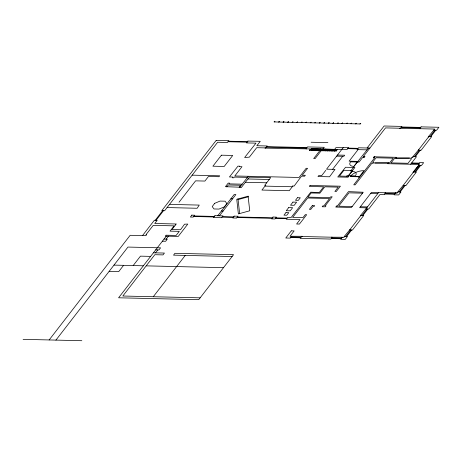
<?xml version="1.0" encoding="UTF-8"?>
<svg xmlns="http://www.w3.org/2000/svg" width="462" height="462" viewBox="0 0 462 462"><rect width="100%" height="100%" fill="white"/><g stroke="black" fill="none" stroke-linecap="round" stroke-linejoin="round"><path stroke-width="0.69" d="M49.151 339.951L130.157 235.297L145.83 235.666L146.541 234.748L145.975 234.731L153.222 225.369L174.122 225.86L170.039 231.139L179.285 231.352L176.126 235.435L166.031 235.204L165.315 236.117L178.24 236.423L187.797 224.076L184.546 224.185L180.532 229.747L171.916 229.545L175.508 224.907M55.931 340.107L127.945 247.066L160.568 247.834L158.934 249.942L155.682 249.867M142.515 235.585L154.377 220.253L157.201 220.322L154.753 223.487L176.357 223.995L175.364 224.907M155.226 220.276L162.653 210.684M156.075 220.293L163.502 210.701M123.585 265.332L118.757 271.575L109.153 271.35M179.042 202.235L195.593 180.844L204.914 181.064L208.466 176.472L218.988 176.721L219.698 175.803L192.163 175.156M133.189 265.558L140.471 256.144L150.641 256.387M166.308 236.146L118.59 297.788L198.724 299.665L233.547 254.678L174.942 253.309L173.521 255.145L232.12 256.514M155.527 252.853L157.802 249.919M166.153 239.131L168.422 236.192M191.897 215.061L190.373 217.03L193.197 217.1L194.652 215.217L191.828 215.148M274.474 121.939L274.971 121.298L274.549 121.287L274.047 121.928L360.325 123.949L360.822 123.308L359.904 123.937M226.813 186.902L228.303 184.973L240.662 185.262L239.166 187.191M278.569 122.032L279.487 121.402L278.99 122.043M283.085 122.141L284.009 121.506L283.512 122.153M265.165 147.892L264.992 148.117L306.543 148.856M287.607 122.245L288.525 121.616L288.028 122.257M153.268 296.731L185.245 255.417M217.741 215.754L234.188 194.502L235.886 194.542L219.433 215.794M248.152 176.467L239.553 187.572L241.251 187.612L249.347 177.148L270.674 177.645L264.703 185.36L265.835 185.383L265.263 186.117L292.024 186.746L292.59 186.013L294.144 186.047L301.536 176.126L304.643 176.201L305.353 175.283L302.246 175.208L307.577 168.324L306.162 168.289L299.058 177.472L234.812 175.964L241.984 166.695L239.304 166.632L239.657 166.176L237.965 166.135L229.441 176.963L232.9 177.044L232.328 177.778L233.743 177.812L234.309 177.079L247.441 177.385M292.123 122.349L293.047 121.72L292.544 122.361M296.644 122.459L297.563 121.824L297.066 122.465M301.16 122.563L302.084 121.928L301.582 122.574M305.677 122.667L306.601 122.037L306.104 122.678M310.198 122.776L311.117 122.141L310.62 122.782M265.552 185.377L261.925 190.061L289.247 190.702L292.873 186.019M314.714 122.88L315.638 122.245L315.142 122.892M319.236 122.984L320.154 122.355L319.658 122.996M323.752 123.094L324.676 122.459L324.18 123.1M328.274 123.198L329.192 122.563L328.696 123.21M309.858 149.775L309.338 150.445L336.452 151.08L336.965 150.41L309.962 149.78L309.448 150.445M311.602 150.497L312.116 149.832M311.706 150.497L312.22 149.832M332.79 123.302L333.714 122.673L333.212 123.314M313.86 150.548L314.374 149.884M313.964 150.548L314.478 149.884M315.575 149.63L316.072 148.989M315.996 149.642L316.499 149.001M316.118 150.6L316.632 149.936M316.222 150.606L316.741 149.936M337.312 123.412L338.23 122.776L337.734 123.418M318.376 150.652L318.89 149.988M318.485 150.658L318.999 149.994M320.091 149.734L320.593 149.093M321.015 149.105L313.698 158.558L315.107 158.593L322.424 149.139M320.634 150.71L321.154 150.04M320.743 150.71L321.257 150.046M341.828 123.516L342.746 122.88L342.25 123.527M322.851 149.145L324.272 147.309L307.467 146.916L305.977 148.845L320.946 149.197M322.898 150.762L323.412 150.092M323.002 150.762L323.516 150.098M324.613 149.844L325.109 149.197M325.034 149.85L325.531 149.209M325.156 150.814L325.67 150.15M325.26 150.814L325.774 150.15M346.344 123.62L347.268 122.99L346.771 123.631M327.414 150.866L327.928 150.202M327.518 150.866L328.037 150.202M329.129 149.948L329.625 149.307M329.556 149.959L330.053 149.313M329.672 150.918L330.295 150.254M350.866 123.724L351.784 123.094L351.287 123.735M331.935 150.97L332.449 150.306M332.039 150.976L332.553 150.306M333.651 150.052L334.147 149.411M334.072 150.063L335.989 147.586L343.122 147.753M334.193 151.022L334.707 150.358M334.297 151.028L334.811 150.364M355.382 123.833L356.306 123.198L355.809 123.845M325.785 170.339L321.662 175.664L318.699 175.595L317.989 176.513L329.568 176.784L335.002 169.387L326.53 169.19L343.37 147.43L348.596 147.551L347.176 149.388L341.949 149.266M332.605 169.329L342.694 156.295M358.05 149.642L349.128 161.163L358.166 161.377M291.147 236.261L302.339 236.29L302.16 236.521M367.094 147.984L384.113 125.999L401.905 126.415L400.485 128.251L385.516 127.905L363.346 156.543L364.195 156.566M363.484 157.484L362.635 157.461L359.084 162.052L350.537 161.85A7.883 3.858 -18.1 0 0 353.904 166.418L357.317 162.012M353.476 167.435L350.993 170.645L352.402 170.68L354.891 167.469L345.57 167.25L337.757 176.975L348.065 177.217L348.775 176.299L339.454 176.08L343.93 170.293L351.132 170.466M368.509 148.019L353.904 166.418M348.284 175.727L352.044 171.327A7.883 3.858 -18.1 0 1 355.411 175.889L346.939 175.693L346.725 176.155M352.044 171.327L348.14 176.189M388.276 163.063L374.543 162.976L389.651 162.861L393.278 158.177L376.12 157.779L372.534 162.41L373.804 162.445L373.094 163.363L371.823 163.329L355.157 184.858L353.748 184.823L359.43 177.483L358.726 177.466L363.981 170.674A10.511 5.146 -18.1 0 0 350.398 176.334L350.219 176.565L359.257 176.779M336.446 206.15L335.735 207.068L351.461 207.467L363.242 192.244L348.487 191.62L337.225 206.168L336.446 206.15L337.225 206.168M399.919 128.24L399.74 128.471L420.253 128.713M388.45 162.832L387.78 163.704L419.409 164.443L403.101 185.51L405.925 185.58L416.406 172.037L413.582 171.974M331.393 237.202L342.585 237.231L342.406 237.462M395.818 158.241L396.529 157.323L374.78 156.809M378.563 192.602L365.916 208.945L368.74 209.009L379.966 194.502L384.274 194.606L385.695 192.77L371.431 192.435L359.638 207.675L366.77 207.842M345.801 236.417L350.774 229.989M362.069 215.396L367.047 208.968M346.644 236.44L351.622 230.012M362.918 215.413L367.891 208.991M385.129 192.758L396.321 192.787L396.142 193.012M414.466 156.618L419.444 150.19M429.96 136.608L434.933 130.18M415.315 156.641L420.287 150.214M430.803 136.625L435.782 130.197M410.654 164.241L416.516 156.664L413.34 156.595L412.485 157.692L411.215 157.663L410.504 158.582L411.63 158.61L408.01 163.288L391.066 162.895L394.687 158.212L409.73 158.096L395.998 158.01M418.277 164.42L419.698 162.584L423.654 162.676L421.379 165.61L418.555 165.546M399.255 191.967L404.227 185.539M414.709 171.997L419.687 165.575M400.104 191.984L405.076 185.557M415.557 172.02L420.53 165.592M238.08 199.59L248.181 196.835M401.478 126.969L420.68 127.414M401.051 127.518L420.253 127.968M434.084 129.787L428.193 136.937L428.545 136.948M311.093 142.238L327.893 142.631M228.447 141.193L247.511 141.638M228.02 141.742L247.083 142.186M369.918 148.054L358.483 147.782L357.057 149.619L367.082 149.855M348.169 148.106L358.056 148.337M418.595 149.798L412.699 156.953L413.051 156.959M266.724 146.616L306.97 147.563M347.742 148.654L357.628 148.885M266.303 147.17L306.543 148.111M311.486 148.787L337.185 149.388M311.411 148.88L341.701 149.59M310.914 149.521L336.613 150.121M310.845 149.613L336.544 150.214M337.474 155.053L344.675 155.22L343.82 156.318L336.619 156.15M374.07 157.727L374.705 157.744L360.141 176.565L350.398 176.334M411.648 162.953L419.271 163.132M411.22 163.508L418.843 163.687M418.838 165.177L412.941 172.332L413.294 172.338M351.062 170.559L350.566 171.009L352.258 171.05L352.471 170.588M247.927 178.985L269.248 179.481M403.349 185.193L397.453 192.342L397.805 192.354M245.368 182.288L266.69 182.79M242.186 184.176L229.054 183.87L229.62 183.137L228.205 183.102L225.439 186.683L239.836 187.208M385.123 193.503L395.01 193.734M362.531 193.162L348.977 192.845L338.634 206.208L352.171 206.549M370.72 193.353L377.852 193.52M384.702 194.057L394.583 194.288M230.85 198.822L232.542 198.856M360.348 206.757L367.481 206.924M366.199 208.576L360.302 215.731L360.655 215.737M169.531 204.395L199.255 205.088L197.159 208.264L167.082 207.559M221.437 210.984L223.129 211.024M194.086 215.95L214.345 216.424M222.395 216.614L233.622 216.874M237.433 216.967L272.453 217.787M275.843 217.862L287.069 218.128M193.659 216.499L213.923 216.978M221.968 217.163L233.195 217.429M237.006 217.515L272.026 218.335M275.416 218.416L286.642 218.676M349.925 229.597L344.034 236.752L344.386 236.758M291.141 237.006L301.028 237.237M331.67 237.959L341.551 238.19M290.714 237.56L300.6 237.791M331.242 238.507L341.129 238.738M164.033 239.079L167.279 239.154L165.644 241.268L162.399 241.193M153.407 252.806L164.426 253.06L163.005 254.897L154.81 254.706L122.834 296.015L200.15 297.828M113.987 265.107L143.353 265.794M146.177 265.858L223.487 267.671M23.1 339.339L81.843 340.713M238.005 198.937L239.639 213.548M216.233 140.344L161.804 210.66L164.628 210.73L217.637 142.25L227.448 142.475L228.869 140.639L216.233 140.344M221.425 155.186L212.895 166.199L224.191 166.464L232.721 155.451L221.425 155.186M247.932 141.089L246.512 142.925L255.977 143.145L244.641 157.502L249.376 157.149L256.693 147.69L265.731 147.904L267.227 145.975L256.843 145.732L260.256 141.326L247.932 141.089M214.738 203.303L212.208 206.572L213.975 208.963L219 209.084L224.341 206.855L226.871 203.586L225.11 201.189L220.079 201.074L214.738 203.303M214.917 215.69L213.496 217.527L221.541 217.718L222.967 215.881L214.917 215.69M234.188 216.141L232.767 217.977L236.584 218.064L238.005 216.233L234.188 216.141M273.025 217.048L271.598 218.884L274.988 218.965L276.409 217.128L273.025 217.048M288.675 207.605L286.255 210.724L290.211 210.816L292.625 207.698L288.675 207.605M292.937 202.096L290.523 205.215L294.19 205.301L296.61 202.183L292.937 202.096M285.966 212.589L283.974 215.159L286.798 215.223L288.79 212.653L285.966 212.589M297.476 197.713L295.489 200.283L298.313 200.352L300.3 197.782L297.476 197.713M310.037 185.487L309.326 186.405L323.654 186.833L319.213 192.567L310.741 192.186L291.17 217.475L287.635 217.394L286.215 219.231L300.052 219.554L296.61 224.006L299.434 224.07L306.681 214.709L305.267 214.674L302.957 217.66L292.648 217.417L307.68 198.002L329.568 198.51L323.879 205.856L322.892 205.833L322.181 206.751L325.288 206.826L325.999 205.908L325.15 205.885L332.184 196.8L330.775 196.766L330.099 197.638L307.929 197.118L311.128 192.989L319.883 193.191L324.821 186.81L338.236 187.127L334.898 191.441L336.307 191.476L340.396 186.198L310.037 185.487M291.314 230.844L285.77 238.005L290.292 238.109L291.713 236.273L290.015 236.232L294.138 230.908L291.314 230.844M312.3 205.584L309.39 209.35L310.799 209.384L313.005 206.537L313.993 206.56L314.703 205.642L312.3 205.584M301.594 236.504L300.173 238.34L330.815 239.056L332.236 237.22L301.594 236.504M364.264 156.474L363.409 157.571L364.12 157.588L364.968 156.491L364.264 156.474M374.151 156.705L373.296 157.802L374.001 157.819L374.855 156.722L374.151 156.705M421.107 126.865L419.687 128.702L434.655 129.054L433.801 130.151L436.625 130.22L438.9 127.281L421.107 126.865M342.123 237.451L340.702 239.287L345.218 239.397L347.493 236.457L344.669 236.394L343.815 237.491L342.123 237.451M360.943 215.367L349.642 229.966L352.466 230.03L363.767 215.436L360.943 215.367M428.828 136.579L418.312 150.167L421.136 150.231L431.652 136.648L428.828 136.579M395.576 193L394.155 194.837L398.677 194.941L400.952 192.007L398.128 191.938L397.274 193.041L395.576 193M248.106 196.188L236.746 199.284L238.375 213.894L249.74 210.793L248.106 196.188"/></g></svg>
